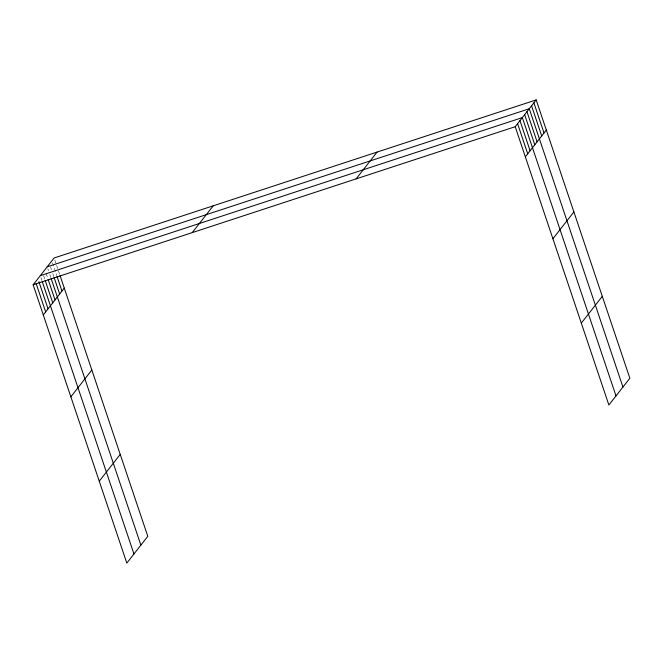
<?xml version="1.0" encoding="UTF-8"?>
<svg xmlns="http://www.w3.org/2000/svg" width="663" height="663" viewBox="0 0 663 663"><rect width="100%" height="100%" fill="white"/><g stroke="black" fill="none" stroke-linecap="round" stroke-linejoin="round"><path stroke-width="0.5" stroke-dasharray="3.31 2.49" d="M54.78 259.921L59.687 274.499M52.476 262.871L56.728 275.51M50.496 266.791L51.474 269.708M52.783 273.595L53.769 276.512M47.86 268.764L48.515 270.711M49.824 274.598L50.802 277.515M46.203 273.662L47.844 278.518M43.576 275.634L44.877 279.521M40.94 277.615L41.918 280.532"/><path stroke-width="0.99" d="M60.018 275.476L147.791 536.292L126.815 563.094L33.15 284.783L54.126 257.982L536.185 99.906L629.85 378.217L608.874 405.018L515.209 126.708L536.185 99.906M43.294 314.917L64.27 288.107M192.229 232.622L213.213 205.812M70.85 396.814L91.834 370.012M99.251 481.197L120.227 454.387M356.13 178.877L377.106 152.067M525.345 156.841L546.329 130.031M552.909 238.738L573.893 211.936M581.31 323.121L602.286 296.32M47.206 266.824L529.265 108.749L622.93 387.059M40.286 275.667L522.345 117.6L616.002 395.91M33.15 284.783L515.209 126.708M533.881 102.856L544.016 132.981M531.569 105.798L541.712 135.932M526.961 111.699L537.096 141.832M524.648 114.649L534.792 144.774M519.966 120.633L530.102 150.766M517.588 123.674L527.723 153.799M57.051 276.479L61.957 291.057M54.093 277.482L59.653 294.007M51.134 278.485L140.871 545.135M48.167 279.488L55.037 299.9M45.208 280.499L52.733 302.85M42.241 281.502L133.943 553.978M38.885 281.626L48.043 308.834M36.183 283.689L45.664 311.875"/></g></svg>
